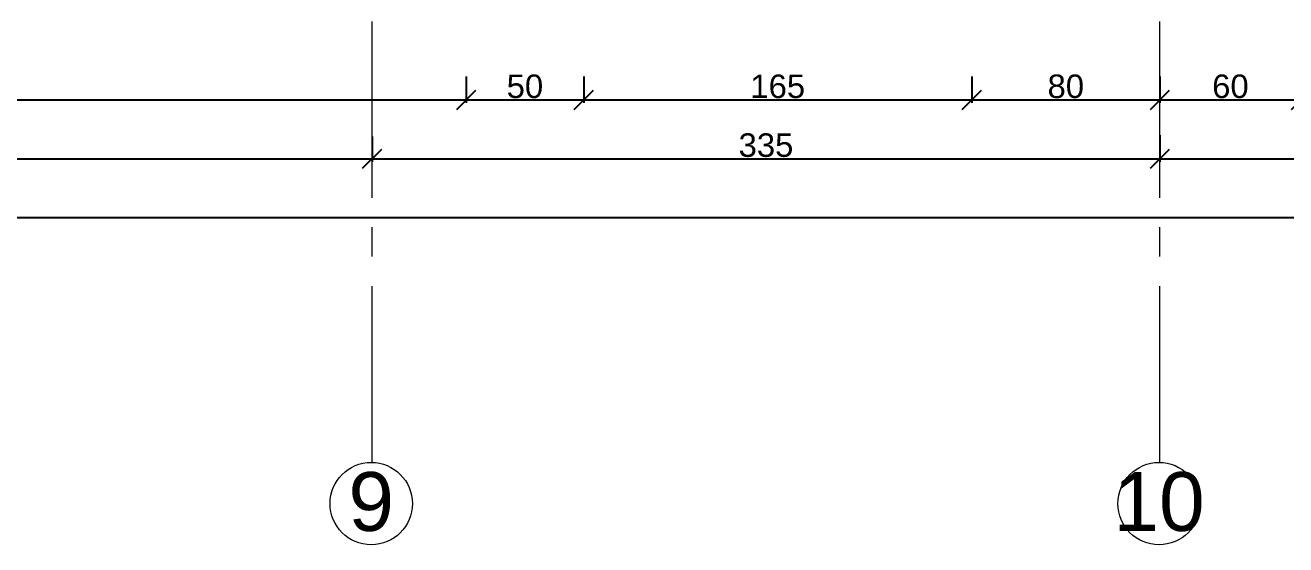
# Model space of a CAD drawing. Header units: centimetres. Extents: x 14449 to 53524, y -19051 to -10746.
# Drawn here: x 34827 to 35363, y -12615 to -12394 of the extents above; entities that cross this region are included whole.
import ezdxf

# ---------------------------------------------------------------- set-up
doc = ezdxf.new("R2010")
doc.units = ezdxf.units.CM
doc.linetypes.add('CENTER2', pattern=[112.5, 75, -12.5, 12.5, -12.5])
for name, color, linetype, lineweight in [('P-AKS', 255, 'Continuous', 5), ('P-ÖLÇÜ DIŞ', 245, 'Continuous', 9), ('rtm-sıva', 252, 'Continuous', 15)]:
    doc.layers.add(name, color=color, linetype=linetype, lineweight=lineweight)
doc.styles.add('arial_1_18', font='arial.ttf', dxfattribs={"height": 0.2})
doc.styles.get("Standard").update_dxf_attribs({"font": 'arial.ttf'})
doc.dimstyles.new('DIŞ ÖLÇÜ', dxfattribs={"dimtxt": 10, "dimasz": 8, "dimexe": 1.25, "dimexo": 0.625, "dimtad": 1, "dimdec": 0, "dimtxsty": 'Standard', "dimblk": 'OBLIQUE', "dimcen": 2.5, "dimse1": 1, "dimse2": 1, "dimclrd": 256, "dimclrt": 256, "dimadec": 0, "dimazin": 0, "dimtfac": 1, "dimtdec": 0, "dimtmove": 0, "dimatfit": 3, "dimldrblk": 'OBLIQUE', "dimfxl": 1, "dimarcsym": 0})

# ---------------------------------------------------------------- blocks, each defined once
blk = doc.blocks.new('YTUJ7U')
at = {"layer": 'P-AKS', "linetype": 'CENTER2'}
for points in [[(28007.12, -9962.63), (28007.12, -8554.55)], [(28342.12, -9962.63), (28342.12, -8554.55)]]:
    blk.add_lwpolyline(points, dxfattribs=at)
at = {"layer": 'P-AKS', "linetype": 'Continuous'}
for centre in [(28006.75, -9980.09), (28341.75, -9980.09)]:
    blk.add_circle(centre, 17.5, dxfattribs=at)
at = {"layer": 'P-AKS', "linetype": 'Continuous', "style": 'arial_1_18'}
for s, p in [('9', (27997.04, -9991.71)), ('10', (28322.33, -9991.71))]:
    blk.add_text(s, height=25, dxfattribs=at).set_placement(p)
blk = doc.blocks.new('_Oblique')
at = {"color": 0, "linetype": 'ByBlock', "lineweight": -2}
blk.add_line((-0.5, -0.5), (0.5, 0.5), dxfattribs=at)
blk = doc.blocks.new('*D4786')
at = {"layer": 'Defpoints', "color": 0, "transparency": 16777216}
for p in [(32997.75, -12463.91), (36084.42, -12463.91), (36084.42, -12476.07)]:
    blk.add_point(p, dxfattribs=at)
at = {"layer": 'P-ÖLÇÜ DIŞ', "color": 0, "lineweight": -2, "transparency": 16777216}
for p, q in [((32997.75, -12466.07), (32997.75, -12477.32)), ((36084.42, -12466.07), (36084.42, -12477.32))]:
    blk.add_line(p, q, dxfattribs=at)
at = {"layer": 'P-ÖLÇÜ DIŞ', "lineweight": -2, "transparency": 16777216}
blk.add_line((32997.75, -12476.07), (36084.42, -12476.07), dxfattribs=at)
at = {"layer": 'P-ÖLÇÜ DIŞ', "lineweight": -2, "transparency": 16777216, "xscale": 8, "yscale": 8, "zscale": 8, "rotation": 180}
blk.add_blockref('_Oblique', (32997.75, -12476.07), dxfattribs=at)
at = {"layer": 'P-ÖLÇÜ DIŞ', "lineweight": -2, "transparency": 16777216, "xscale": 8, "yscale": 8, "zscale": 8}
blk.add_blockref('_Oblique', (36084.42, -12476.07), dxfattribs=at)
at = {"layer": 'P-ÖLÇÜ DIŞ', "transparency": 16777216, "insert": (34541.09, -12470.34), "char_height": 10, "attachment_point": 5}
blk.add_mtext('3087', dxfattribs=at)
blk = doc.blocks.new('*D4793')
at = {"layer": 'Defpoints', "color": 0, "transparency": 16777216}
for p in [(34547.89, -12440.15), (34974.39, -12440.94), (34974.39, -12451.07)]:
    blk.add_point(p, dxfattribs=at)
at = {"layer": 'P-ÖLÇÜ DIŞ', "color": 0, "lineweight": -2, "transparency": 16777216}
for p, q in [((34547.89, -12441.07), (34547.89, -12452.32)), ((34974.39, -12441.56), (34974.39, -12452.32))]:
    blk.add_line(p, q, dxfattribs=at)
at = {"layer": 'P-ÖLÇÜ DIŞ', "lineweight": -2, "transparency": 16777216}
blk.add_line((34547.89, -12451.07), (34974.39, -12451.07), dxfattribs=at)
at = {"layer": 'P-ÖLÇÜ DIŞ', "lineweight": -2, "transparency": 16777216, "xscale": 8, "yscale": 8, "zscale": 8, "rotation": 180}
blk.add_blockref('_Oblique', (34547.89, -12451.07), dxfattribs=at)
at = {"layer": 'P-ÖLÇÜ DIŞ', "lineweight": -2, "transparency": 16777216, "xscale": 8, "yscale": 8, "zscale": 8}
blk.add_blockref('_Oblique', (34974.39, -12451.07), dxfattribs=at)
at = {"layer": 'P-ÖLÇÜ DIŞ', "transparency": 16777216, "insert": (34761.14, -12445.34), "char_height": 10, "attachment_point": 5}
blk.add_mtext('426', dxfattribs=at)
blk = doc.blocks.new('*D4794')
at = {"layer": 'Defpoints', "color": 0, "transparency": 16777216}
for p in [(34974.39, -12440.94), (35309.39, -12439.76), (35309.39, -12451.07)]:
    blk.add_point(p, dxfattribs=at)
at = {"layer": 'P-ÖLÇÜ DIŞ', "color": 0, "lineweight": -2, "transparency": 16777216}
for p, q in [((35309.39, -12441.07), (35309.39, -12452.32)), ((34974.39, -12441.56), (34974.39, -12452.32))]:
    blk.add_line(p, q, dxfattribs=at)
at = {"layer": 'P-ÖLÇÜ DIŞ', "lineweight": -2, "transparency": 16777216}
blk.add_line((34974.39, -12451.07), (35309.39, -12451.07), dxfattribs=at)
at = {"layer": 'P-ÖLÇÜ DIŞ', "lineweight": -2, "transparency": 16777216, "xscale": 8, "yscale": 8, "zscale": 8, "rotation": 180}
blk.add_blockref('_Oblique', (34974.39, -12451.07), dxfattribs=at)
at = {"layer": 'P-ÖLÇÜ DIŞ', "lineweight": -2, "transparency": 16777216, "xscale": 8, "yscale": 8, "zscale": 8}
blk.add_blockref('_Oblique', (35309.39, -12451.07), dxfattribs=at)
at = {"layer": 'P-ÖLÇÜ DIŞ', "transparency": 16777216, "insert": (35141.89, -12445.34), "char_height": 10, "attachment_point": 5}
blk.add_mtext('335', dxfattribs=at)
blk = doc.blocks.new('*D4795')
at = {"layer": 'Defpoints', "color": 0, "transparency": 16777216}
for p in [(35309.39, -12439.76), (35689.39, -12440.93), (35689.39, -12451.07)]:
    blk.add_point(p, dxfattribs=at)
at = {"layer": 'P-ÖLÇÜ DIŞ', "color": 0, "lineweight": -2, "transparency": 16777216}
for p, q in [((35309.39, -12441.07), (35309.39, -12452.32)), ((35689.39, -12441.56), (35689.39, -12452.32))]:
    blk.add_line(p, q, dxfattribs=at)
at = {"layer": 'P-ÖLÇÜ DIŞ', "lineweight": -2, "transparency": 16777216}
blk.add_line((35309.39, -12451.07), (35689.39, -12451.07), dxfattribs=at)
at = {"layer": 'P-ÖLÇÜ DIŞ', "lineweight": -2, "transparency": 16777216, "xscale": 8, "yscale": 8, "zscale": 8, "rotation": 180}
blk.add_blockref('_Oblique', (35309.39, -12451.07), dxfattribs=at)
at = {"layer": 'P-ÖLÇÜ DIŞ', "lineweight": -2, "transparency": 16777216, "xscale": 8, "yscale": 8, "zscale": 8}
blk.add_blockref('_Oblique', (35689.39, -12451.07), dxfattribs=at)
at = {"layer": 'P-ÖLÇÜ DIŞ', "transparency": 16777216, "insert": (35499.39, -12445.34), "char_height": 10, "attachment_point": 5}
blk.add_mtext('380', dxfattribs=at)
blk = doc.blocks.new('*D4802')
at = {"layer": 'Defpoints', "color": 0, "lineweight": 30, "transparency": 16777216}
for p in [(34470.39, -12308.05), (35014.39, -12412.37), (35014.39, -12426.07)]:
    blk.add_point(p, dxfattribs=at)
at = {"layer": 'P-ÖLÇÜ DIŞ', "color": 0, "lineweight": -2, "transparency": 16777216}
for p, q in [((34470.39, -12416.07), (34470.39, -12427.32)), ((35014.39, -12416.07), (35014.39, -12427.32))]:
    blk.add_line(p, q, dxfattribs=at)
at = {"layer": 'P-ÖLÇÜ DIŞ', "lineweight": -2, "transparency": 16777216}
blk.add_line((34470.39, -12426.07), (35014.39, -12426.07), dxfattribs=at)
at = {"layer": 'P-ÖLÇÜ DIŞ', "lineweight": -2, "transparency": 16777216, "xscale": 8, "yscale": 8, "zscale": 8, "rotation": 180}
blk.add_blockref('_Oblique', (34470.39, -12426.07), dxfattribs=at)
at = {"layer": 'P-ÖLÇÜ DIŞ', "lineweight": -2, "transparency": 16777216, "xscale": 8, "yscale": 8, "zscale": 8}
blk.add_blockref('_Oblique', (35014.39, -12426.07), dxfattribs=at)
at = {"layer": 'P-ÖLÇÜ DIŞ', "transparency": 16777216, "insert": (34742.39, -12420.36), "char_height": 10, "attachment_point": 5}
blk.add_mtext('544', dxfattribs=at)
blk = doc.blocks.new('*D4803')
at = {"layer": 'Defpoints', "color": 0, "transparency": 16777216}
for p in [(35014.39, -12412.37), (35064.39, -12412.77), (35064.39, -12426.07)]:
    blk.add_point(p, dxfattribs=at)
at = {"layer": 'P-ÖLÇÜ DIŞ', "color": 0, "lineweight": -2, "transparency": 16777216}
for p, q in [((35014.39, -12416.07), (35014.39, -12427.32)), ((35064.39, -12416.07), (35064.39, -12427.32))]:
    blk.add_line(p, q, dxfattribs=at)
at = {"layer": 'P-ÖLÇÜ DIŞ', "lineweight": -2, "transparency": 16777216}
blk.add_line((35014.39, -12426.07), (35064.39, -12426.07), dxfattribs=at)
at = {"layer": 'P-ÖLÇÜ DIŞ', "lineweight": -2, "transparency": 16777216, "xscale": 8, "yscale": 8, "zscale": 8, "rotation": 180}
blk.add_blockref('_Oblique', (35014.39, -12426.07), dxfattribs=at)
at = {"layer": 'P-ÖLÇÜ DIŞ', "lineweight": -2, "transparency": 16777216, "xscale": 8, "yscale": 8, "zscale": 8}
blk.add_blockref('_Oblique', (35064.39, -12426.07), dxfattribs=at)
at = {"layer": 'P-ÖLÇÜ DIŞ', "transparency": 16777216, "insert": (35039.39, -12420.34), "char_height": 10, "attachment_point": 5}
blk.add_mtext('50', dxfattribs=at)
blk = doc.blocks.new('*D4804')
at = {"layer": 'Defpoints', "color": 0, "transparency": 16777216}
for p in [(35064.39, -12412.77), (35229.39, -12413.96), (35229.39, -12426.07)]:
    blk.add_point(p, dxfattribs=at)
at = {"layer": 'P-ÖLÇÜ DIŞ', "color": 0, "lineweight": -2, "transparency": 16777216}
for p, q in [((35064.39, -12416.07), (35064.39, -12427.32)), ((35229.39, -12416.07), (35229.39, -12427.32))]:
    blk.add_line(p, q, dxfattribs=at)
at = {"layer": 'P-ÖLÇÜ DIŞ', "lineweight": -2, "transparency": 16777216}
blk.add_line((35064.39, -12426.07), (35229.39, -12426.07), dxfattribs=at)
at = {"layer": 'P-ÖLÇÜ DIŞ', "lineweight": -2, "transparency": 16777216, "xscale": 8, "yscale": 8, "zscale": 8, "rotation": 180}
blk.add_blockref('_Oblique', (35064.39, -12426.07), dxfattribs=at)
at = {"layer": 'P-ÖLÇÜ DIŞ', "lineweight": -2, "transparency": 16777216, "xscale": 8, "yscale": 8, "zscale": 8}
blk.add_blockref('_Oblique', (35229.39, -12426.07), dxfattribs=at)
at = {"layer": 'P-ÖLÇÜ DIŞ', "transparency": 16777216, "insert": (35146.89, -12420.34), "char_height": 10, "attachment_point": 5}
blk.add_mtext('165', dxfattribs=at)
blk = doc.blocks.new('*D4920')
at = {"layer": 'Defpoints', "color": 0, "transparency": 16777216}
for p in [(35229.39, -12413.96), (35309.39, -12410.77), (35309.39, -12426.07)]:
    blk.add_point(p, dxfattribs=at)
at = {"layer": 'P-ÖLÇÜ DIŞ', "color": 0, "lineweight": -2, "transparency": 16777216}
for p, q in [((35229.39, -12416.07), (35229.39, -12427.32)), ((35309.39, -12416.07), (35309.39, -12427.32))]:
    blk.add_line(p, q, dxfattribs=at)
at = {"layer": 'P-ÖLÇÜ DIŞ', "lineweight": -2, "transparency": 16777216}
blk.add_line((35229.39, -12426.07), (35309.39, -12426.07), dxfattribs=at)
at = {"layer": 'P-ÖLÇÜ DIŞ', "lineweight": -2, "transparency": 16777216, "xscale": 8, "yscale": 8, "zscale": 8, "rotation": 180}
blk.add_blockref('_Oblique', (35229.39, -12426.07), dxfattribs=at)
at = {"layer": 'P-ÖLÇÜ DIŞ', "lineweight": -2, "transparency": 16777216, "xscale": 8, "yscale": 8, "zscale": 8}
blk.add_blockref('_Oblique', (35309.39, -12426.07), dxfattribs=at)
at = {"layer": 'P-ÖLÇÜ DIŞ', "transparency": 16777216, "insert": (35269.39, -12420.34), "char_height": 10, "attachment_point": 5}
blk.add_mtext('80', dxfattribs=at)
blk = doc.blocks.new('*D4921')
at = {"layer": 'Defpoints', "color": 0, "transparency": 16777216}
for p in [(35309.39, -12410.77), (35369.39, -12412.37), (35369.39, -12426.07)]:
    blk.add_point(p, dxfattribs=at)
at = {"layer": 'P-ÖLÇÜ DIŞ', "color": 0, "lineweight": -2, "transparency": 16777216}
for p, q in [((35309.39, -12416.07), (35309.39, -12427.32)), ((35369.39, -12416.07), (35369.39, -12427.32))]:
    blk.add_line(p, q, dxfattribs=at)
at = {"layer": 'P-ÖLÇÜ DIŞ', "lineweight": -2, "transparency": 16777216}
blk.add_line((35309.39, -12426.07), (35369.39, -12426.07), dxfattribs=at)
at = {"layer": 'P-ÖLÇÜ DIŞ', "lineweight": -2, "transparency": 16777216, "xscale": 8, "yscale": 8, "zscale": 8, "rotation": 180}
blk.add_blockref('_Oblique', (35309.39, -12426.07), dxfattribs=at)
at = {"layer": 'P-ÖLÇÜ DIŞ', "lineweight": -2, "transparency": 16777216, "xscale": 8, "yscale": 8, "zscale": 8}
blk.add_blockref('_Oblique', (35369.39, -12426.07), dxfattribs=at)
at = {"layer": 'P-ÖLÇÜ DIŞ', "transparency": 16777216, "insert": (35339.39, -12420.34), "char_height": 10, "attachment_point": 5}
blk.add_mtext('60', dxfattribs=at)

msp = doc.modelspace()

# ---------------------------------------------------------------- block references
at = {"layer": 'rtm-sıva'}
msp.add_blockref('YTUJ7U', (6967.28, -2617.54), dxfattribs=at)

# ---------------------------------------------------------------- dimensions: what is measured, and where the dimension line sits
at = {"layer": 'P-ÖLÇÜ DIŞ'}
for base, p1, p2, override, picture, middle in [((35014.39, -12426.07), (34470.39, -12308.05), (35014.39, -12412.37), {"dimse1": 0, "dimse2": 0, "dimtmove": 1, "dimfxl": 10, "dimfxlon": 1}, '*D4802', (34742.39, -12420.36)), ((35064.39, -12426.07), (35014.39, -12412.37), (35064.39, -12412.77), {"dimse1": 0, "dimse2": 0, "dimtmove": 1, "dimfxl": 10, "dimfxlon": 1}, '*D4803', (35039.39, -12420.34)), ((35229.39, -12426.07), (35064.39, -12412.77), (35229.39, -12413.96), {"dimse1": 0, "dimse2": 0, "dimtmove": 1, "dimfxl": 10, "dimfxlon": 1}, '*D4804', (35146.89, -12420.34)), ((35309.39, -12426.07), (35229.39, -12413.96), (35309.39, -12410.77), {"dimse1": 0, "dimse2": 0, "dimtmove": 1, "dimfxl": 10, "dimfxlon": 1}, '*D4920', (35269.39, -12420.34)), ((35369.39, -12426.07), (35309.39, -12410.77), (35369.39, -12412.37), {"dimse1": 0, "dimse2": 0, "dimtmove": 1, "dimfxl": 10, "dimfxlon": 1}, '*D4921', (35339.39, -12420.34)), ((34974.394748, -12451.074696), (34547.894749, -12440.153862), (34974.394748, -12440.936158), {"dimse1": 0, "dimse2": 0, "dimtmove": 1, "dimfxl": 10, "dimfxlon": 1}, '*D4793', (34761.144748, -12445.343966)), ((35309.39, -12451.07), (34974.39, -12440.94), (35309.39, -12439.76), {"dimse1": 0, "dimse2": 0, "dimtmove": 1, "dimfxl": 10, "dimfxlon": 1}, '*D4794', (35141.89, -12445.34)), ((35689.39, -12451.07), (35309.39, -12439.76), (35689.39, -12440.93), {"dimse1": 0, "dimse2": 0, "dimtmove": 1, "dimfxl": 10, "dimfxlon": 1}, '*D4795', (35499.39, -12445.34)), ((36084.42, -12476.07), (32997.75, -12463.91), (36084.42, -12463.91), {"dimse1": 0, "dimse2": 0, "dimfxl": 10, "dimfxlon": 1}, '*D4786', (34541.09, -12470.34))]:
    dim = msp.add_linear_dim(base=base, p1=p1, p2=p2, dimstyle='DIŞ ÖLÇÜ', override=override, dxfattribs=at)
    dim.commit()
    dim.dimension.update_dxf_attribs({"geometry": picture, "text_midpoint": middle})

doc.saveas('drawing.dxf')
